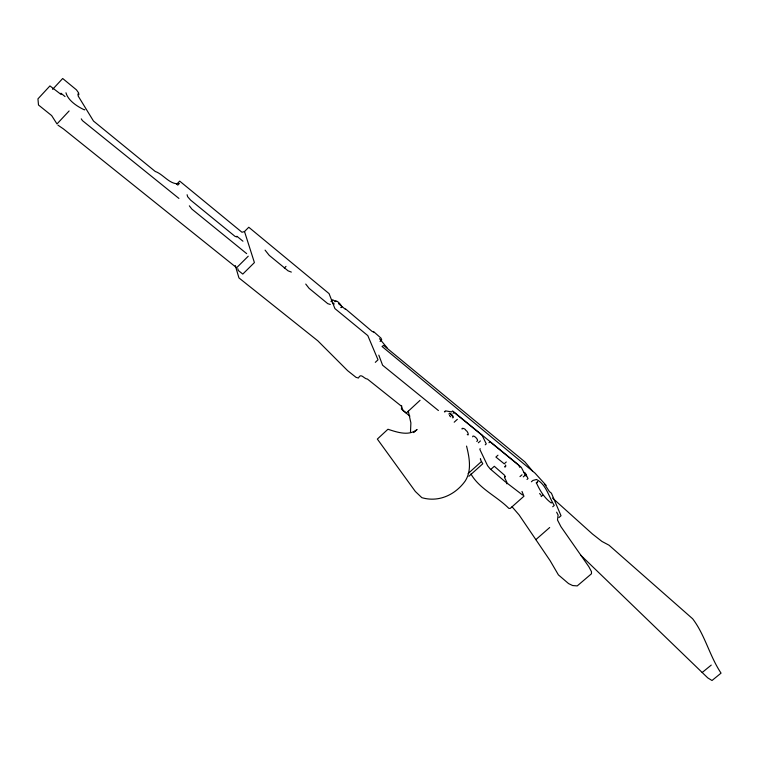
<?xml version="1.0" encoding="UTF-8"?>
<svg xmlns="http://www.w3.org/2000/svg" width="759" height="759" viewBox="0 0 759 759"><rect width="100%" height="100%" fill="white"/><g stroke="black" fill="none" stroke-linecap="round" stroke-linejoin="round"><path stroke-width="1.14" d="M476.737 441.425C480.086 440.628 472.648 433.645 472.629 436.823M480.39 459.48L482.771 463.787L468.882 476.301M450.533 414.243L452.525 416.349M449.489 415.201L449.66 415.714M506.889 483.844L506.642 481.775L504.441 477.364L504.944 476.538M410.486 432.241L410.885 422.934L408.323 411.188M480.134 448.607L479.878 449.489L487.582 465.703L490.096 468.825L504.688 481.291L522.534 494.991M401.71 405.837L401.397 409.12L405.325 412.08M537.258 482.553L537.723 481.604L536.215 482.933M65.957 92.778C68.082 100.596 77.314 106.564 84.467 109.884L84.828 109.657M187.103 194.731L187.615 196.676L190.585 200.091L234.939 236.296L236.732 236.95M52.618 89.363L62.684 78.5L76.469 89.866L78.594 92.883L78.86 94.733M69.116 110.966L56.991 123.935L51.659 115.586L38.491 104.998L37.95 98.869L49.942 85.909L61.1 94.486M176.43 184.465L179.693 181.116L241.979 232.263L244.512 231.523L248.781 227.254L329.064 293.61L334.909 308.581L367.802 335.601L378.01 359.804L375.307 362.356M177.71 185.168L179.352 183.488C170.244 185.405 163.27 174.086 155.272 171.487L93.49 121.042L78.215 96.099L77.902 93.936M248.231 256.21L236.628 267.747L63.481 128.945L57.959 125.169M284.34 268.022L286.01 266.371M330.952 301.427L332.632 299.796L335.924 301.503M380.079 341.465L381.739 339.89L380.98 338.116L373.456 331.484M406.198 413.152L420.05 400.325M413.721 432.602L417.08 429.499C408.759 436.359 397.014 432.203 387.944 429.252L377.346 439.072L415.344 491.481L421.833 497.657C438.598 502.619 455.248 494.887 465.182 481.054C471.937 470.618 469.356 457.383 466.557 446.083M453.047 413.332L454.081 412.384L482.117 435.315L486.263 443.882L485.219 444.821M454.195 422.203L457.335 419.338M478.341 442.791L480.419 440.913M488.976 442.696L490.001 441.766L521.31 467.373L525.304 475.058L523.264 476.88M468.142 473.531L481.159 461.804M524.27 472.8L526.053 474.906L524.545 475.542M497.97 455.201L495.902 457.051L504.223 463.806L506.281 461.965M491.035 469.214L494.299 466.282L504.602 475.286L505.39 476.899M523.738 472.345C526.025 472.079 527.372 477.629 525.247 475.476M519.981 476.605L522.021 474.783M527.002 479.46L528.017 478.559L526.433 475.419M531.385 481.794L532.903 480.447L536.48 479.479C546.252 484.356 548.757 496.87 554.241 505.418L552.713 506.756M541.148 496.576L542.676 495.219M558.985 517.524L561.024 515.74L551.432 493.217L549.355 491.528L544.412 483.976M535.854 539.63L549.687 527.524M702.189 672.502L711.259 665.083M551.746 502.752L551.148 502.923C544.317 497.904 539.839 490.456 536.404 482.847M334.937 301.769C335.914 297.87 344.766 308.515 340.744 307.566M444.983 411.89L444.404 411.814L445.448 410.856L451.596 411.909L452.63 410.961L518.539 464.887L519.858 467.43M462.117 429.129C461.007 427.478 465.419 428.512 465.96 430.448C467.857 431.093 469.337 436.463 467.259 434.565M448.92 414.148C449.1 410.647 455.903 418.427 452.364 417.792M330.279 304.463L327.746 303.647L309.093 288.335L305.735 284.056M291.342 272.092L288.088 270.84L269.227 255.356L265.071 250.119M373.732 332.129L372.09 331.408L345.582 308.941M409.898 416.103L403.219 410.78L401.245 406.046L367.47 379.092C363.817 378.902 361.037 372.432 358.4 378.039L356.018 377.337L347.65 370.686L317.793 340.8L238.943 277.917L235.281 265.546M178.925 198.431L82.465 120.643L81.27 118.859M438.417 410.543L382.593 365.221L378.807 355.127M246.666 253.629L191.866 209.095L189.342 205.831M236.874 236.248L242.946 241.201M60.948 93.215L65.027 96.545M332.233 302.338L334.292 304.027M532.609 471.14L524.981 461.965L383.637 345.411L382.033 346.474L535.01 473.113L546.195 485.447M338.476 303.619L345.307 309.245M552.514 498.056L592.447 533.994L601.953 541.442L609.003 545.19L692.654 618.784C705.026 634.979 709.618 656.099 721.05 673.129L712.008 680.5L707.796 677.92L580.673 555.133M450.58 416.805L450.068 416.264M512.04 506.756L519.09 514.915L550.066 560.588L558.406 574.886L568.586 583.595L572.618 585.54L577.229 585.91L591.47 573.776L591.479 571.669L588.889 566.764L560.92 526.661L557.495 520L558.093 515.029L556.622 512.183M387.109 347.793L379.509 338.656M539.64 493.492L540.987 495.229M505.314 465.001C506.661 465.722 504.763 468.256 504.612 466.5M521.983 491.415L523.947 496.234L510.171 508.454L508.786 508.321C496.974 496.367 479.384 488.853 470.941 473.977M480.362 458.569L480.751 459.394M244.512 231.523L254.407 262.576L242.795 274.084L238.335 270.517L237.785 268.677"/></g></svg>
